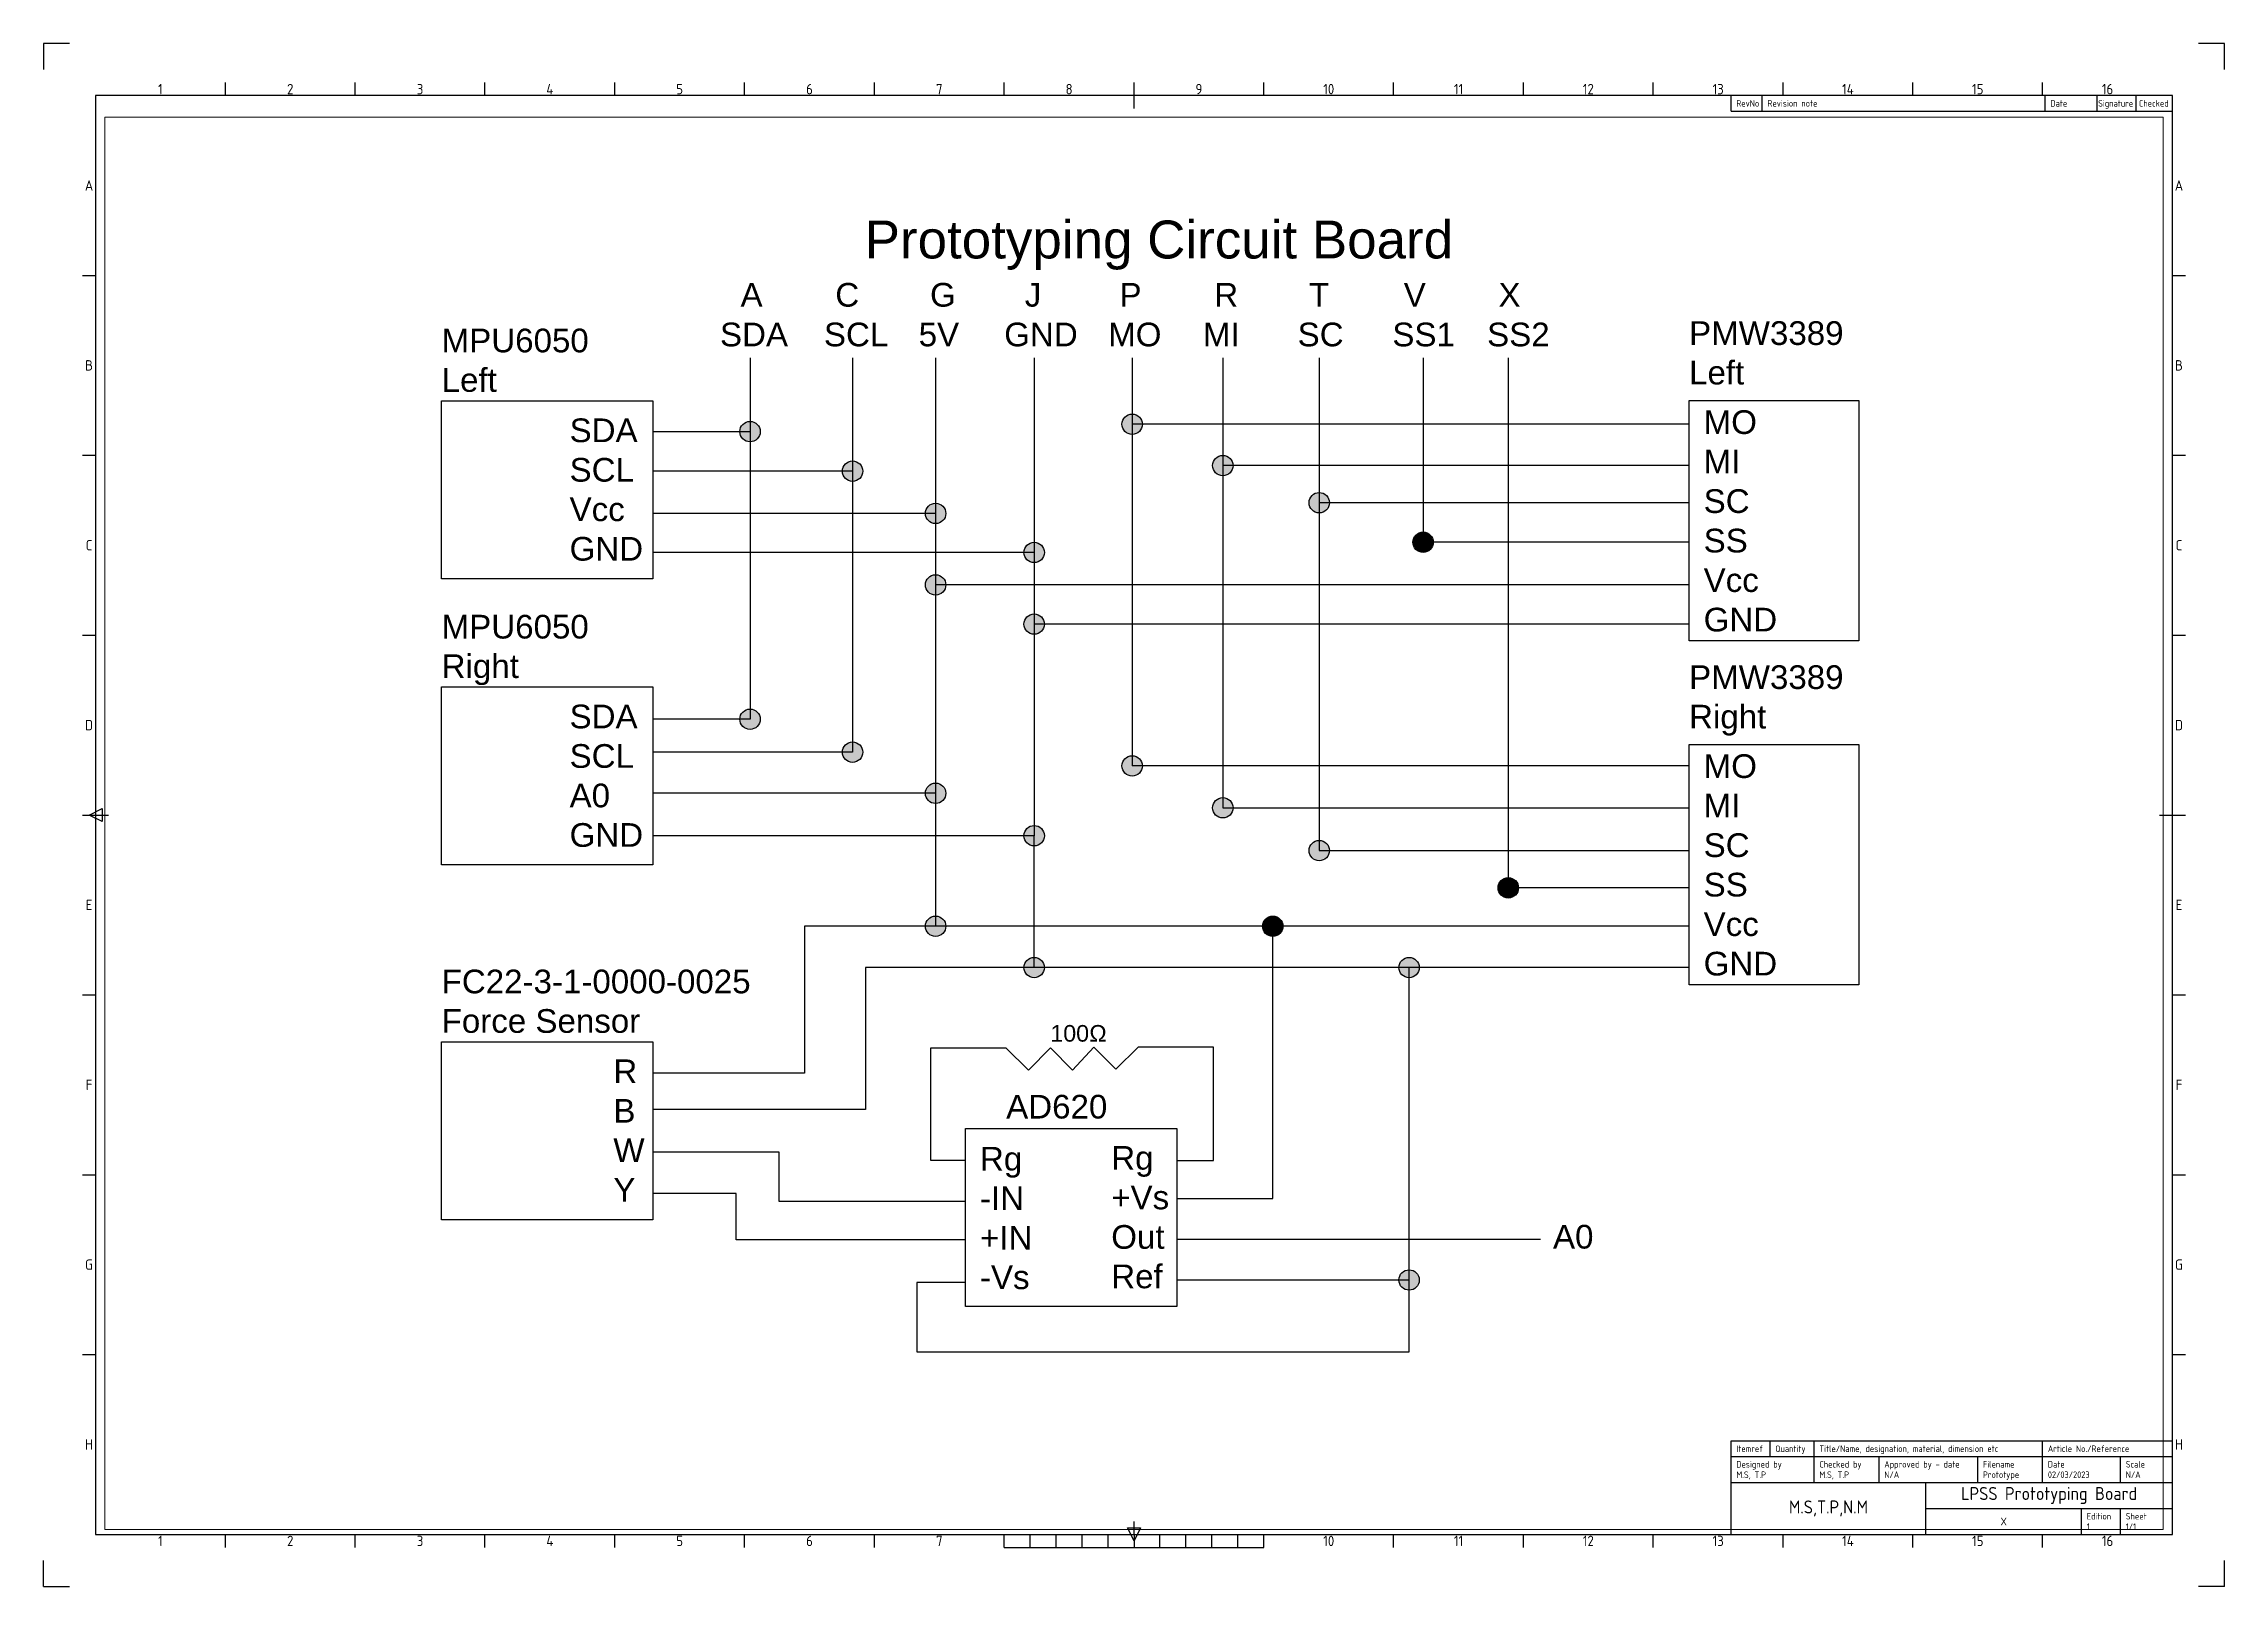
# Paper-space layout 'ISO A1 Layout' of a CAD drawing. Header units: millimetres. Extents: x 0 to 840, y 0 to 594.
# The model-space entities are those that its viewports show. They can reach past a viewport. Long polylines and large blocks are cut down to what shows.
import ezdxf
from ezdxf.enums import TextEntityAlignment as Align

# ---------------------------------------------------------------- set-up
doc = ezdxf.new("R2010")
doc.units = ezdxf.units.MM
doc.layers.add('Title Block', color=7, linetype='Continuous')
doc.layers.add('Viewport', color=5, linetype='Continuous')
doc.styles.add('ISO Proportional', font='isocp.shx')
doc.styles.get("Standard").update_dxf_attribs({"font": 'arial.ttf'})

# ---------------------------------------------------------------- blocks, each defined once
blk = doc.blocks.new('ISO A1 title block')
at = {"layer": 'Title Block'}
for p, q in [((10, 594), (0, 594)), ((0, 594), (0, 584)), ((840, 594), (830, 594)), ((840, 584), (840, 594)), ((820, 574), (20, 574)), ((20, 574), (20, 20)), ((70, 574), (70, 579)), ((120, 574), (120, 579)), ((170, 574), (170, 579)), ((220, 574), (220, 579)), ((270, 574), (270, 579)), ((320, 574), (320, 579)), ((370, 574), (370, 579)), ((420, 569), (420, 579)), ((470, 574), (470, 579)), ((520, 574), (520, 579)), ((570, 574), (570, 579)), ((620, 574), (620, 579)), ((650, 568), (650, 574)), ((662, 568), (662, 574)), ((670, 574), (670, 579)), ((720, 574), (720, 579)), ((770, 574), (770, 579)), ((771, 568), (771, 574)), ((791, 568), (791, 574)), ((806, 568), (806, 574)), ((820, 20), (820, 574)), ((650, 568), (820, 568)), ((15, 504.75), (20, 504.75)), ((820, 504.75), (825, 504.75)), ((15, 435.5), (20, 435.5)), ((820, 435.5), (825, 435.5)), ((15, 366.25), (20, 366.25)), ((820, 366.25), (825, 366.25)), ((15, 297), (25, 297)), ((17.5, 297), (22.5, 299.5)), ((22.5, 294.5), (17.5, 297)), ((22.5, 299.5), (22.5, 294.5)), ((815, 297), (825, 297)), ((15, 227.75), (20, 227.75)), ((820, 227.75), (825, 227.75)), ((15, 158.5), (20, 158.5)), ((820, 158.5), (825, 158.5)), ((15, 89.25), (20, 89.25)), ((820, 89.25), (825, 89.25)), ((650, 56), (820, 56)), ((650, 50), (650, 56)), ((665, 50), (665, 56)), ((682, 50), (682, 56)), ((770, 50), (770, 56)), ((650, 50), (820, 50)), ((650, 20), (650, 50)), ((682, 40), (682, 50)), ((707, 40), (707, 50)), ((745, 40), (745, 50)), ((770, 40), (770, 50)), ((800, 40), (800, 50)), ((650, 40), (820, 40)), ((725, 20), (725, 40)), ((725, 30), (820, 30)), ((785, 20), (785, 30)), ((800, 20), (800, 30)), ((20, 20), (820, 20)), ((70, 15), (70, 20)), ((120, 15), (120, 20)), ((170, 15), (170, 20)), ((220, 15), (220, 20)), ((270, 15), (270, 20)), ((320, 15), (320, 20)), ((370, 15), (370, 20)), ((380, 15), (380, 20)), ((390, 15), (390, 20)), ((400, 15), (400, 20)), ((410, 15), (410, 20)), ((417.5, 22.5), (422.5, 22.5)), ((420, 17.5), (417.5, 22.5)), ((420, 20), (420, 25)), ((422.5, 22.5), (420, 17.5)), ((420, 20), (420, 15)), ((430, 15), (430, 20)), ((440, 15), (440, 20)), ((450, 15), (450, 20)), ((460, 15), (460, 20)), ((470, 15), (470, 20)), ((520, 15), (520, 20)), ((570, 15), (570, 20)), ((620, 15), (620, 20)), ((670, 15), (670, 20)), ((720, 15), (720, 20)), ((770, 15), (770, 20)), ((0, 0), (0, 10)), ((370, 15), (470, 15)), ((840, 0), (840, 10)), ((0, 0), (10, 0)), ((840, 0), (830, 0))]:
    blk.add_line(p, q, dxfattribs=at)
at = {"layer": 'Title Block', "style": 'ISO Proportional'}
for s, p in [('1', (45, 576.5)), ('2', (95, 576.5)), ('3', (145, 576.5)), ('4', (195, 576.5)), ('5', (245, 576.5)), ('6', (295, 576.5)), ('7', (345, 576.5)), ('8', (395, 576.5)), ('9', (445, 576.5)), ('10', (495, 576.5)), ('11', (545, 576.5)), ('12', (595, 576.5)), ('13', (645, 576.5)), ('14', (695, 576.5)), ('15', (745, 576.5)), ('16', (795, 576.5)), ('A', (17.5, 539.375)), ('A', (822.5, 539.375)), ('B', (17.5, 470.125)), ('B', (822.5, 470.125)), ('C', (17.5, 400.875)), ('C', (822.5, 400.875)), ('D', (17.5, 331.625)), ('D', (822.5, 331.625)), ('E', (17.5, 262.375)), ('E', (822.5, 262.375)), ('F', (17.5, 193.125)), ('F', (822.5, 193.125)), ('G', (17.5, 123.875)), ('G', (822.5, 123.875)), ('H', (17.5, 54.625)), ('H', (822.5, 54.625)), ('1', (45, 17.5)), ('2', (95, 17.5)), ('3', (145, 17.5)), ('4', (195, 17.5)), ('5', (245, 17.5)), ('6', (295, 17.5)), ('7', (345, 17.5)), ('10', (495, 17.5)), ('11', (545, 17.5)), ('12', (595, 17.5)), ('13', (645, 17.5)), ('14', (695, 17.5)), ('15', (745, 17.5)), ('16', (795, 17.5))]:
    blk.add_text(s, height=4, dxfattribs=at).set_placement(p, align=Align.MIDDLE)
for s, p in [('RevNo', (652, 571)), ('Revision note', (664, 571)), ('Date', (773, 571)), ('Signature', (791.361, 571)), ('Checked', (807.083, 571)), ('Itemref', (652, 53)), ('Quantity', (667, 53)), ('Title/Name, designation, material, dimension etc', (684, 53)), ('Article No./Reference', (772, 53)), ('Designed by', (652, 47)), ('Checked by', (684, 47)), ('Approved by - date', (709, 47)), ('Filename', (747, 47)), ('Date', (772, 47)), ('Scale', (802, 47)), ('Edition', (787, 27)), ('Sheet', (802, 27))]:
    blk.add_text(s, height=2.5, dxfattribs=at).set_placement(p, align=Align.MIDDLE_LEFT)
at = {"layer": 'Title Block', "style": 'ISO Proportional', "flags": 8}
for tag, p in [('DESIGNED_BY', (652, 43)), ('CHECKED_BY', (684, 43)), ('APPROVED_BY_DATE', (709, 43)), ('FILENAME', (747, 43)), ('DATE', (772, 43)), ('SCALE', (802, 43)), ('EDITION', (787, 23)), ('SHEET', (802, 23))]:
    blk.add_attdef(tag, text='', height=2.5, dxfattribs=at).set_placement(p, align=Align.MIDDLE_LEFT)
for tag, height, p in [('TITLE', 5, (772.5, 35)), ('OWNER', 5, (687.5, 30)), ('DRAWING_NUMBER', 3, (755, 25))]:
    blk.add_attdef(tag, text='', height=height, dxfattribs=at).set_placement(p, align=Align.MIDDLE)

msp = doc.modelspace()

# ---------------------------------------------------------------- hatches: boundary and pattern name
h = msp.add_hatch(color=256)
h.dxf.hatch_style = 1
h.paths.add_polyline_path([(3155.4, 1960.4, 0.414214), (3133.9, 1938.9), (3155.4, 1938.9)])
h.paths.add_polyline_path([(3155.4, 1960.4), (3155.4, 1938.9), (3155.4, 1917.3, 0.414214), (3176.9, 1938.9, 0.414214)])
h.paths.add_polyline_path([(3155.4, 1938.9), (3133.9, 1938.9, 0.414214), (3155.4, 1917.3)])
h.paths.add_polyline_path([(3371.9, 1877, 0.414214), (3350.4, 1855.5), (3371.9, 1855.5)])
h.paths.add_polyline_path([(3393.4, 1855.5, 0.414214), (3371.9, 1877), (3371.9, 1855.5), (3371.9, 1834, 0.414214)])
h.paths.add_polyline_path([(3371.9, 1855.5), (3350.4, 1855.5, 0.414214), (3371.9, 1834)])
h.paths.add_polyline_path([(3547.2, 1787.8, 0.414214), (3525.7, 1766.3), (3547.2, 1766.3)])
h.paths.add_polyline_path([(3568.7, 1766.3, 0.414214), (3547.2, 1787.8), (3547.2, 1766.3), (3547.2, 1744.7, 0.414214)])
h.paths.add_polyline_path([(3547.2, 1766.3), (3525.7, 1766.3, 0.414214), (3547.2, 1744.7)])
h.paths.add_polyline_path([(3155.4, 1353.5, 0.414214), (3133.9, 1331.9), (3155.4, 1331.9)])
h.paths.add_polyline_path([(3155.4, 1353.5), (3155.4, 1331.9), (3133.9, 1331.9, 1), (3176.9, 1331.9, 0.414214)])
h.paths.add_polyline_path([(3371.9, 1284, 0.414214), (3350.4, 1262.5), (3371.9, 1262.5)])
h.paths.add_polyline_path([(3393.4, 1262.5, 0.414214), (3371.9, 1284), (3371.9, 1262.5), (3350.4, 1262.5, 1)])
h.paths.add_polyline_path([(3547.2, 1636.9), (3547.2, 1615.4), (3568.7, 1615.4, 0.414214)])
h.paths.add_polyline_path([(3568.7, 1615.4), (3547.2, 1615.4), (3547.2, 1593.9, 0.414214)])
h.paths.add_polyline_path([(3547.2, 1636.9, 0.414214), (3525.7, 1615.4, 0.414214), (3547.2, 1593.9), (3547.2, 1615.4)])
h.paths.add_polyline_path([(3776.7, 1683.9, 0.414214), (3755.2, 1705.4), (3755.2, 1662.4, 0.414214)])
h.paths.add_polyline_path([(3755.2, 1705.4, 0.414214), (3733.6, 1683.9), (3755.2, 1683.9)])
h.paths.add_polyline_path([(3755.2, 1683.9), (3733.6, 1683.9, 0.414214), (3755.2, 1662.4)])
h.paths.add_polyline_path([(3568.7, 1175.7, 0.414214), (3547.2, 1197.3), (3547.2, 1175.7), (3547.2, 1154.2, 0.414214)])
h.paths.add_polyline_path([(3547.2, 1197.3, 0.414214), (3525.7, 1175.7), (3547.2, 1175.7)])
h.paths.add_polyline_path([(3547.2, 1175.7), (3525.7, 1175.7, 0.414214), (3547.2, 1154.2)])
h.paths.add_polyline_path([(3547.2, 916.7), (3547.2, 895.2), (3568.7, 895.2, 0.414214)])
h = msp.add_hatch(color=256)
h.dxf.hatch_style = 1
h.paths.add_polyline_path([(3568.7, 895.2), (3547.2, 895.2), (3547.2, 916.7, 0.414214), (3525.7, 895.2, 1)])
h.paths.add_polyline_path([(3755.2, 1107.7, 0.414214), (3733.6, 1086.2), (3755.2, 1086.2)])
h.paths.add_polyline_path([(3755.2, 1086.2), (3733.6, 1086.2, 0.414214), (3755.2, 1064.7)])
h.paths.add_polyline_path([(3776.7, 1086.2, 0.414214), (3755.2, 1107.7), (3755.2, 1086.2), (3755.2, 1064.7, 0.414214)], flags=0)
h.paths.add_polyline_path([(3755.2, 829.5), (3755.2, 808), (3776.7, 808, 0.414214)])
h.paths.add_polyline_path([(3776.7, 808), (3755.2, 808), (3755.2, 829.5, 0.414214), (3733.6, 808, 1)])
h.paths.add_polyline_path([(3962.1, 1976), (3962.1, 1954.4), (3983.6, 1954.4, 0.414214)])
h.paths.add_polyline_path([(3983.6, 1954.4), (3962.1, 1954.4), (3962.1, 1932.9, 0.414214)])
h.paths.add_polyline_path([(3962.1, 1976, 0.414214), (3940.6, 1954.4, 0.414214), (3962.1, 1932.9), (3962.1, 1954.4)])
h.paths.add_polyline_path([(3755.2, 1554.3), (3755.2, 1532.7), (3776.7, 1532.7, 0.414214)])
h.paths.add_polyline_path([(3776.7, 1532.7), (3755.2, 1532.7), (3755.2, 1511.2, 0.414214)], flags=0)
h.paths.add_polyline_path([(3755.2, 1532.7), (3755.2, 1554.3, 0.414214), (3733.6, 1532.7, 0.414214), (3755.2, 1511.2)])
h.paths.add_polyline_path([(3962.1, 1255), (3962.1, 1233.5), (3983.6, 1233.5, 0.414214)], flags=0)
h.paths.add_polyline_path([(4153.5, 1233.5), (3962.1, 1233.5), (3962.1, 1532.7), (3776.7, 1532.7, -0.414214), (3755.2, 1511.2), (3755.2, 1107.7, -0.414214), (3776.7, 1086.2, -0.414214), (3755.2, 1064.7), (3755.2, 895.2), (5137.8, 895.2), (5137.8, 976.2), (4777.7, 976.2, -1), (4734.6, 976.2, -0.414214), (4756.1, 997.7), (4756.1, 1054.8), (4378.5, 1054.8, -1), (4335.4, 1054.8, -0.414214), (4357, 1076.3), (4357, 1145.1), (4175, 1145.1, -1), (4132, 1145.1, -0.414214), (4153.5, 1166.7)])
h.paths.add_polyline_path([(3940.6, 1233.5, -0.414214), (3962.1, 1255), (3962.1, 1532.7), (3776.7, 1532.7, -0.414214), (3755.2, 1511.2), (3755.2, 1107.7, -0.414214), (3776.7, 1086.2, -0.414214), (3755.2, 1064.7), (3755.2, 895.2), (5137.8, 895.2), (5137.8, 976.2), (4777.7, 976.2, -1), (4734.6, 976.2, -0.414214), (4756.1, 997.7), (4756.1, 1054.8), (4378.5, 1054.8, -1), (4335.4, 1054.8, -0.414214), (4357, 1076.3), (4357, 1145.1), (4175, 1145.1, -1), (4132, 1145.1, -0.414214), (4153.5, 1166.7), (4153.5, 1233.5), (3983.6, 1233.5, -1)], flags=16)
h = msp.add_hatch(color=256)
h.dxf.hatch_style = 1
h.paths.add_polyline_path([(4153.5, 1888.9), (4153.5, 1867.3), (4175, 1867.3, 0.414214)])
h.paths.add_polyline_path([(4175, 1867.3), (4153.5, 1867.3), (4153.5, 1845.8, 0.414214)])
h.paths.add_polyline_path([(4153.5, 1888.9, 0.414214), (4132, 1867.3, 0.414214), (4153.5, 1845.8), (4153.5, 1867.3)])
h.paths.add_polyline_path([(4357, 1810.4), (4357, 1788.9), (4378.5, 1788.9, 0.414214)])
h.paths.add_polyline_path([(4378.5, 1788.9), (4357, 1788.9), (4357, 1767.3, 0.414214)])
h.paths.add_polyline_path([(4357, 1788.9), (4357, 1810.4, 0.414214), (4335.4, 1788.9, 0.414214), (4357, 1767.3)])
h = msp.add_hatch(color=256)
h.dxf.hatch_style = 1
h.paths.add_polyline_path([(4576.2, 1727), (4576.2, 1705.4), (4597.7, 1705.4, 0.414214)], flags=17)
h.paths.add_polyline_path([(4597.7, 1705.4), (4576.2, 1705.4), (4576.2, 1727, 0.414214), (4554.6, 1705.4, 1)])
h = msp.add_hatch(color=256)
h.dxf.hatch_style = 1
h.paths.add_polyline_path([(3962.1, 1255), (3962.1, 1233.5), (3983.6, 1233.5, 0.414214)])
h.paths.add_polyline_path([(3776.7, 1086.2, 0.414214), (3755.2, 1107.7), (3755.2, 1086.2), (3755.2, 1064.7, 0.414214)])
h.paths.add_polyline_path([(3776.7, 1532.7), (3755.2, 1532.7), (3755.2, 1511.2, 0.414214)])
h = msp.add_hatch(color=256)
h.dxf.hatch_style = 1
h.paths.add_polyline_path([(4153.5, 1166.7), (4153.5, 1145.1), (4175, 1145.1, 0.414214)], flags=17)
h.paths.add_polyline_path([(4175, 1145.1), (4153.5, 1145.1), (4153.5, 1166.7, 0.414214), (4132, 1145.1, 1)])
h.paths.add_polyline_path([(4357, 1076.3), (4357, 1054.8), (4378.5, 1054.8, 0.414214)], flags=17)
h.paths.add_polyline_path([(4378.5, 1054.8), (4357, 1054.8), (4357, 1076.3, 0.414214), (4335.4, 1054.8, 1)])
h = msp.add_hatch(color=256)
h.dxf.hatch_style = 1
h.paths.add_polyline_path([(4756.1, 997.7), (4756.1, 976.2), (4777.7, 976.2, 0.414214)], flags=17)
h.paths.add_polyline_path([(4777.7, 976.2), (4756.1, 976.2), (4756.1, 997.7, 0.414214), (4734.6, 976.2, 1)])
h = msp.add_hatch(color=256)
h.dxf.hatch_style = 1
h.paths.add_polyline_path([(4237.4, 895.2), (4280.4, 895.2, 1)])
h.paths.add_polyline_path([(4280.4, 895.2), (4258.9, 895.2), (4258.9, 873.7, 0.414214)])
h.paths.add_polyline_path([(4258.9, 895.2), (4237.4, 895.2, 0.414214), (4258.9, 873.7)])
h = msp.add_hatch(color=256)
h.dxf.hatch_style = 1
h.paths.add_polyline_path([(4525.2, 808), (4568.2, 808, 1)])
h.paths.add_polyline_path([(4546.7, 808), (4525.2, 808, 0.414214), (4546.7, 786.4)])
h.paths.add_polyline_path([(4568.2, 808), (4546.7, 808), (4546.7, 786.4, 0.414214)])
h.paths.add_polyline_path([(4568.2, 148.7, 0.414214), (4546.7, 170.2), (4546.7, 127.2, 0.414214)])
h.paths.add_polyline_path([(4546.7, 170.2, 0.414214), (4525.2, 148.7), (4546.7, 148.7)])
h.paths.add_polyline_path([(4546.7, 148.7), (4525.2, 148.7, 0.414214), (4546.7, 127.2)])

# ---------------------------------------------------------------- linework, layer by layer
for p, q in [((3155.4, 2094.3), (3155.4, 1331.9)), ((3371.9, 2094.3), (3371.9, 1262.5)), ((3547.2, 2094.3), (3547.2, 1175.7)), ((3755.2, 2094.3), (3755.2, 1086.2)), ((3962.1, 2094.3), (3962.1, 1233.5)), ((4153.5, 2094.3), (4153.5, 1145.1)), ((4357, 2094.3), (4357, 1054.8)), ((4576.2, 2094.3), (4576.2, 1705.4)), ((4756.1, 2094.3), (4756.1, 976.2)), ((2950.2, 1938.9), (3155.4, 1938.9)), ((5137.8, 1954.4), (3962.1, 1954.4)), ((3371.9, 1855.5), (2950.2, 1855.5)), ((5137.8, 1867.3), (4153.5, 1867.3)), ((3547.2, 1766.3), (2950.2, 1766.3)), ((5137.8, 1788.9), (4357, 1788.9)), ((5137.8, 1705.4), (4576.2, 1705.4)), ((3755.2, 1683.9), (2950.2, 1683.9)), ((5137.8, 1615.4), (3547.2, 1615.4)), ((5137.8, 1532.7), (3755.2, 1532.7)), ((3155.4, 1331.9), (2950.2, 1331.9)), ((3371.9, 1262.5), (2950.2, 1262.5)), ((5137.8, 1233.5), (3962.1, 1233.5)), ((3547.2, 1175.7), (2950.2, 1175.7)), ((3547.2, 1175.7), (3547.2, 895.2)), ((4153.5, 1145.1), (5137.8, 1145.1)), ((3755.2, 1086.2), (2950.2, 1086.2)), ((3755.2, 808), (3755.2, 1086.2)), ((4357, 1054.8), (5137.8, 1054.8)), ((5137.8, 976.2), (4756.1, 976.2)), ((3547.2, 895.2), (3270.5, 895.2)), ((3270.5, 895.2), (3270.5, 585.1)), ((5137.8, 895.2), (3547.2, 895.2)), ((4258.9, 321), (4258.9, 895.2)), ((3755.2, 808), (3399, 808)), ((3399, 808), (3399, 508.6)), ((5137.8, 808), (3755.2, 808)), ((4546.7, -2.8), (4546.7, 808)), ((3537.1, 400.8), (3537.1, 638.7)), ((3537.1, 638.7), (3695.6, 638.7)), ((3695.6, 638.7), (3743, 591.4)), ((3743, 591.4), (3789.5, 638.7)), ((3789.5, 638.7), (3836.1, 591.6)), ((3836.1, 591.6), (3881.1, 640.2)), ((3881.1, 640.2), (3927.9, 593.4)), ((3927.9, 593.4), (3974.8, 640.2)), ((4134, 640.2), (3974.8, 640.2)), ((4134, 400.8), (4134, 640.2)), ((3270.5, 585.1), (2950.2, 585.1)), ((3399, 508.6), (2950.2, 508.6)), ((4056.3, 468.6), (4056.3, 429.5)), ((3216.8, 418.7), (2950.2, 418.7)), ((3216.8, 314), (3216.8, 418.7)), ((3610.5, 400.8), (3537.1, 400.8)), ((4056.3, 400.8), (4134, 400.8)), ((3125.8, 331.5), (2950.2, 331.5)), ((3125.8, 233.1), (3125.8, 331.5)), ((3610.5, 314), (3216.8, 314)), ((4056.3, 321), (4258.9, 321)), ((3610.5, 233.1), (3125.8, 233.1)), ((4056.3, 235.1), (4824.3, 235.1)), ((3610.5, 143.3), (3507.7, 143.3)), ((3507.7, 143.3), (3507.7, -2.8)), ((4056.3, 148.7), (4546.7, 148.7)), ((3507.7, -2.8), (4546.7, -2.8))]:
    msp.add_line(p, q)
for points in [[(2504.4, 2004), (2950.2, 2004), (2950.2, 1628.4), (2504.4, 1628.4)], [(5137.8, 2004.4), (5496.2, 2004.4), (5496.2, 1497.5), (5137.8, 1497.5)], [(2504.4, 1400.1), (2950.2, 1400.1), (2950.2, 1024.6), (2504.4, 1024.6)], [(5137.8, 1278.4), (5496.2, 1278.4), (5496.2, 771.5), (5137.8, 771.5)], [(2504.4, 651.4), (2950.2, 651.4), (2950.2, 275.9), (2504.4, 275.9)], [(3610.5, 468.6), (4056.3, 468.6), (4056.3, 93.1), (3610.5, 93.1)]]:
    msp.add_lwpolyline(points, close=True)
for centre in [(3155.4, 1938.9), (3962.1, 1954.4), (4153.5, 1867.3), (3371.9, 1855.5), (4357, 1788.9), (3547.2, 1766.3), (3755.2, 1683.9), (4576.2, 1705.4), (3547.2, 1615.4), (3755.2, 1532.7), (3155.4, 1331.9), (3371.9, 1262.5), (3962.1, 1233.5), (3547.2, 1175.7), (4153.5, 1145.1), (3755.2, 1086.2), (4357, 1054.8), (4756.1, 976.2), (3547.2, 895.2), (4258.9, 895.2), (3755.2, 808), (4546.7, 808), (4546.7, 148.7)]:
    msp.add_circle(centre, 21.5)

# ---------------------------------------------------------------- texts
at = {"attachment_point": 1}
for s, width, gutter_width, heights, insert, char_height in [('Prototyping Circuit Board ', 1723.75, 12.5, [135.3], (3397.4, 2384.3), 80), ('A^IC^IG^IJ^IP^IR^IT^IV^IX\\P ', 1723.75, 12.5, [135.3], (3135.4, 2252.6), 50), ('SDA^I SCL^I 5V^IGND^I MO^I MI^I SC^I SS1^I SS2\\P ', 1756.569, 12.5, [150.2], (3092, 2168.9), 50), ('PMW3389\\PLeft ', 513.125, 12.5, [0], (5137.8, 2171.8), 50), ('MPU6050\\PLeft ', 513.125, 12.5, [0], (2504.4, 2156.2), 50), ('MO\\PMI\\PSC\\PSS\\PVcc\\PGND', 513.125, 12.5, [0], (5168.5, 1984), 50), ('SDA\\PSCL \\PVcc \\PGND', 513.125, 12.5, [0], (2774.5, 1966.7), 50), ('MPU6050\\PRight', 513.125, 12.5, [0], (2504.4, 1552.3), 50), ('PMW3389\\PRight', 513.125, 12.5, [0], (5137.8, 1445.8), 50), ('SDA\\PSCL \\PA0\\PGND', 513.125, 12.5, [0], (2774.5, 1362.8), 50), ('MO\\PMI\\PSC\\PSS\\PVcc\\PGND', 513.125, 12.5, [0], (5168.5, 1258), 50), ('FC22-3-1-0000-0025\\PForce Sensor', 711.161, 12.5, [151.7], (2504.4, 803.6), 50), ('100Ω', 342.724, 24.3, [0], (3789.4, 686.7), 35.06), ('R\\PB \\PW\\PY', 513.125, 12.5, [0], (2866.9, 614.1), 50), ('AD620', 711.161, 12.5, [151.7], (3696.1, 539.4), 50), ('Rg\\P-IN\\P+IN\\P-Vs', 513.125, 12.5, [0], (3640.8, 429.5), 50), ('Rg\\P+Vs \\POut\\PRef', 513.125, 12.5, [0], (3917.9, 431.3), 50), ('A0 \\P ', 1756.569, 12.5, [150.2], (4850.5, 265), 50)]:
    msp.add_mtext_dynamic_manual_height_columns(s, width=width, gutter_width=gutter_width, heights=heights, dxfattribs=dict(at, insert=insert, char_height=char_height))

psp = doc.layouts.new('ISO A1 Layout')

# ---------------------------------------------------------------- block references
at = {"layer": 'Title Block'}
ref = psp.add_blockref('ISO A1 title block', (0, 0), dxfattribs=at)
ref.add_attrib('CHECKED_BY', 'M.S, T.P', dxfattribs={"height": 2.5, "style": 'ISO Proportional'}).set_placement((684, 43), align=Align.MIDDLE_LEFT)
ref.add_attrib('OWNER', 'M.S,T.P,N.M', dxfattribs={"height": 5, "style": 'ISO Proportional'}).set_placement((687.5, 30), align=Align.MIDDLE)
ref.add_attrib('DESIGNED_BY', 'M.S, T.P', dxfattribs={"height": 2.5, "style": 'ISO Proportional'}).set_placement((652, 43), align=Align.MIDDLE_LEFT)
ref.add_attrib('FILENAME', 'Prototype ', dxfattribs={"height": 2.5, "style": 'ISO Proportional'}).set_placement((747, 43), align=Align.MIDDLE_LEFT)
ref.add_attrib('DRAWING_NUMBER', 'X', dxfattribs={"height": 3, "style": 'ISO Proportional'}).set_placement((755, 25), align=Align.MIDDLE)
ref.add_attrib('APPROVED_BY_DATE', 'N/A', dxfattribs={"height": 2.5, "style": 'ISO Proportional'}).set_placement((709, 43), align=Align.MIDDLE_LEFT)
ref.add_attrib('TITLE', 'LPSS Prototyping Board', dxfattribs={"height": 5, "style": 'ISO Proportional'}).set_placement((772.5, 35), align=Align.MIDDLE)
ref.add_attrib('DATE', '02/03/2023', dxfattribs={"height": 2.5, "style": 'ISO Proportional'}).set_placement((772, 43), align=Align.MIDDLE_LEFT)
ref.add_attrib('EDITION', '1', dxfattribs={"height": 2.5, "style": 'ISO Proportional'}).set_placement((787, 23), align=Align.MIDDLE_LEFT)
ref.add_attrib('SHEET', '1/1', dxfattribs={"height": 2.5, "style": 'ISO Proportional'}).set_placement((802, 23), align=Align.MIDDLE_LEFT)
ref.add_attrib('SCALE', 'N/A', dxfattribs={"height": 2.5, "style": 'ISO Proportional'}).set_placement((802, 43), align=Align.MIDDLE_LEFT)

# ---------------------------------------------------------------- viewports
at = {"layer": 'Viewport'}
psp.add_viewport(center=(420.05, 293.84), size=(792.85, 543.8077), view_center_point=(3966.24, 1112.59), view_height=2980.3589, dxfattribs=at)

doc.saveas('drawing.dxf')
